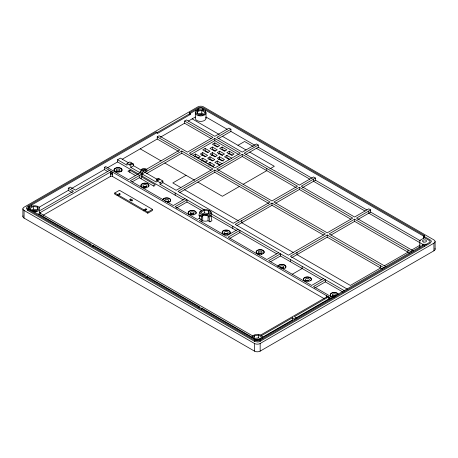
<?xml version="1.0" encoding="UTF-8"?>
<svg xmlns="http://www.w3.org/2000/svg" width="458" height="458" viewBox="0 0 458 458"><rect width="100%" height="100%" fill="white"/><g stroke="black" fill="none" stroke-linecap="round" stroke-linejoin="round"><path stroke-width="0.69" d="M201.749 210.543L186.979 202.012L186.979 199.831L175.174 206.644L197.329 219.439L199.35 218.277L199.82 215.821L200.764 215.277L202.722 216.405L202.722 220.767L201.302 221.586L201.778 216.949L202.722 216.405M197.65 111.122L196.539 113.504L199.562 115.25L203.69 114.614L204.795 112.227L201.778 110.487L197.65 111.122L197.65 113.847L201.778 113.212L204.194 114.609M254.31 335.754L253.205 338.136L256.222 339.882L260.35 339.246L261.461 336.859L258.438 335.119L254.31 335.754L254.31 338.479L258.438 337.844L260.854 339.241M424.48 235.544L423.541 236.088L202.556 108.506A2.674 1.54 0 0 0 198.778 108.506L190.282 113.412L190.282 114.506L189.337 113.956L189.337 112.868L197.839 107.962A4.008 2.313 0 0 1 200.667 107.281L203.501 107.962L424.48 235.544L424.48 236.631L430.148 239.906A4.008 2.313 0 0 1 431.322 241.538L430.148 243.175L260.161 341.313A4.008 2.313 0 0 1 257.333 341.994L254.499 341.313L27.852 210.462L26.678 208.825A4.008 2.313 0 0 1 26.816 208.23M28.797 209.26L28.797 206.644L189.337 113.956M29.707 206.117L29.707 207.211L31.791 206.157A5.341 3.086 0 0 1 39.623 208.029A5.341 3.086 0 0 1 34.459 211.911M190.282 114.506L157.226 133.587L157.226 132.494L156.287 131.95L27.852 206.1A4.008 2.313 0 0 0 26.678 207.737L27.852 209.375L254.499 340.225L257.333 340.901A4.008 2.313 0 0 0 260.161 340.225L429.203 242.631A2.674 1.54 0 0 0 429.203 240.45L423.541 237.181L424.48 236.631M195.915 111.254L197.999 110.195A5.341 3.086 0 0 1 203.341 110.195L205.293 111.323A5.341 3.086 0 0 1 200.667 115.954A5.341 3.086 0 0 1 196.041 111.323L195.915 110.16M33.354 206.444L30.331 208.19L31.442 210.571L35.569 211.212L38.592 209.466L37.482 207.085L33.354 206.444L33.354 209.169L30.938 210.566M38.987 207.302L68.299 190.379L68.299 188.198L70.189 187.11L75.393 190.11L109.536 170.387M71.408 188.587L104.344 169.569L104.344 167.388L105.764 166.575L128.423 179.656L140.228 172.843L140.228 171.206L141.745 170.336L143.635 171.424L143.635 170.336L141.745 169.242L141.745 170.336M139.003 174.315L117.563 161.937L117.563 159.756L120.397 158.119L128.664 162.893M122.257 159.229L157.226 139.037L157.226 136.856L159.115 135.768L187.448 152.125L212.947 137.4L184.614 121.044L184.614 123.225L211.098 138.516M184.614 121.044L186.503 119.956L214.836 136.312L229 128.131L230.906 129.236L230.906 131.417L255.175 145.426M107.533 167.731L117.563 161.937M160.329 137.245L184.614 123.225M188.204 121.152L195.377 117.013M39.354 210.926L73.503 191.204L68.299 188.198M127.009 163.575L129.843 161.937L133.621 164.119L133.621 165.756L130.788 167.388L130.788 164.662L129.843 164.119L129.843 165.206L127.009 163.575L127.009 165.206L117.563 159.756M111.426 173.662L110.481 174.206A1.334 0.773 0 0 1 112.37 174.206L111.426 173.662L111.426 171.481L39.657 212.918L38.661 213.96L91.108 244.24L89.888 244.944M129.843 164.119L131.732 163.025M43.075 215.306L110.481 176.387A1.334 0.773 0 0 1 112.37 176.387L324.264 298.719M130.788 164.662L132.677 163.575L132.677 164.662L133.621 164.119M138.104 174.887L129.843 170.118L127.954 171.206L135.745 175.706M141.745 169.242L143.068 168.481L144.957 169.569L144.957 172.3L157.271 179.41M143.537 169.3L144.957 168.481L146.846 169.569L146.846 171.206M145.57 169.763L179.914 149.949L157.226 136.856M144.957 170.662L146.846 169.569M130.788 167.388L156.287 182.112L156.287 179.387L158.176 178.294L162.893 181.019L162.893 182.656L176.118 190.288L212.947 169.025L181.803 151.043L130.312 180.75L173.284 205.556L185.089 198.738M132.11 181.895L139.284 177.75L154.106 186.309M183.229 199.848L142.117 176.112L141.173 176.656L155.342 184.837L153.453 185.925M146.159 173.782L181.803 153.224L211.115 170.147M114.735 193.018L117.569 194.656L119.458 193.562L120.402 194.106L117.569 195.743L114.735 194.106L114.735 193.018L119.458 190.293L152.508 209.375L152.508 210.462L147.791 213.193L144.957 211.556L144.957 210.462L147.791 212.1L152.508 209.375M214.842 138.499L189.337 153.212L214.836 167.937L240.33 153.212L214.842 138.499L214.842 140.68L239.116 154.695M230.906 129.236L216.737 137.411L242.219 152.125L256.388 143.944L258.278 145.037L258.278 147.218L312.31 178.414M190.551 154.695L214.842 140.68M218.437 138.608L230.906 131.417M193.116 155.394L195.526 154.002L200.352 156.791L197.942 158.182M205.178 148.426L202.768 149.823L207.594 152.606L210.01 151.214L205.178 148.426L205.178 150.608L208.195 152.354M214.836 142.856L212.42 144.247L217.247 147.035L219.663 145.644L214.836 142.856L214.836 145.037L217.853 146.778M194.324 156.876L195.526 156.184L199.15 158.273M202.768 152.606L200.352 154.002L205.178 156.791L207.594 155.394L202.768 152.606L202.768 154.787L205.785 156.533M212.42 147.035L210.01 148.426L214.836 151.214L217.247 149.823L212.42 147.035L212.42 149.216L215.437 150.957M157.226 179.931L159.121 178.838L159.121 179.931L157.226 181.019L157.226 179.931L156.287 179.387M201.56 155.485L202.768 154.787M130.788 199.012L129.465 199.78L131.354 200.867L132.677 200.106L130.788 199.012L130.788 200.106L132.207 200.925M157.226 181.019L160.06 182.656L162.893 181.019M200.352 159.573L202.768 158.182L207.594 160.97L205.178 162.361M212.42 152.606L210.01 154.002L214.836 156.791L217.247 155.394L212.42 152.606L212.42 154.787L216.039 156.876M222.073 147.035L219.663 148.426L224.489 151.214L226.899 149.823L222.073 147.035L222.073 149.216L225.09 150.957M160.06 182.656L160.06 184.293L162.893 182.656M201.56 161.061L202.768 160.363L206.386 162.453M211.212 155.485L212.42 154.787M210.01 156.791L207.594 158.182L212.42 160.97L214.836 159.573L210.01 156.791L210.01 158.972L213.027 160.712M219.663 151.214L217.247 152.606L222.073 155.394L224.489 154.002L219.663 151.214L219.663 153.396L222.68 155.136M208.802 159.665L210.01 158.972M218.455 154.094L219.663 153.396M186.034 175.294L172.809 182.931L180.87 187.58M237.971 145.306L244.583 141.493L253.257 146.503M207.594 163.758L210.01 162.361L214.836 165.149L212.42 166.54M219.663 156.791L217.247 158.182L222.073 160.97L224.489 159.573L219.663 156.791L219.663 158.972L223.281 161.061M229.315 151.214L226.899 152.606L231.731 155.394L234.141 154.002L229.315 151.214L229.315 153.396L232.332 155.136M208.802 165.241L210.01 164.542L213.628 166.632M218.455 159.665L219.663 158.972M228.107 154.094L229.315 153.396M222.073 163.758L217.247 160.97L214.836 162.361L219.663 165.149M231.731 158.182L226.899 155.394L224.489 156.791L229.315 159.573M144.012 209.919L145.902 208.831L146.846 209.375L144.012 211.012L118.513 196.287L118.513 195.2L144.012 209.919L144.012 211.012M214.836 170.118L178.002 191.381L233.265 223.286L270.094 202.024L214.836 170.118L214.836 172.3L268.869 203.495M242.219 154.306L216.726 169.025L271.983 200.93L297.482 186.211L242.219 154.306L242.219 156.487L296.257 187.683M258.278 145.037L244.108 153.212L299.372 185.118L313.535 176.943L315.425 178.03L315.425 180.212L366.932 209.953M179.805 192.52L214.836 172.3M217.939 170.508L242.219 156.487M245.809 154.415L258.278 147.218M176.353 208.144L186.979 202.012M239.385 186.475L222.388 196.287L197.839 182.112M243.101 184.334L266.774 170.662L266.774 168.481M269.796 168.916L274.331 166.3L249.776 152.125M201.778 210.52L199.82 211.648L198.875 215.46L199.82 216.01M204.285 210.262L201.262 212.002L202.367 214.39L206.495 215.025L209.518 213.279L208.413 210.898L204.285 210.262L204.285 212.987L202.47 214.035M236.254 230.46L211.092 215.936L211.092 213.754L211.905 213.285L210.961 211.648L209.008 210.52M208.064 220.767L208.064 216.405L209.008 216.949L210.961 215.821L211.905 220.727L209.953 221.855L208.064 220.767A5.341 3.086 0 0 1 202.722 220.767M271.983 203.112L235.154 224.374L288.506 255.175L325.335 233.912L271.983 203.112L271.983 205.293L323.491 235.028M299.372 187.299L273.873 202.024L327.224 232.819L352.717 218.1L299.372 187.299L299.372 189.48L350.88 219.222M315.425 178.03L301.261 186.211L354.606 217.012L368.776 208.831L370.665 209.924L370.665 212.106L420.467 240.856M146.108 277.399L147.327 276.695L199.774 306.975L198.554 307.679M236.958 225.513L271.983 205.293M275.693 203.152L299.372 189.48M302.486 187.683L315.425 180.212M237.988 229.281L226.183 236.099L199.287 220.567L201.302 219.405L199.35 218.277M229.842 238.349L239.877 232.555L276.735 253.835M278.579 252.719L266.774 259.531L228.073 237.187L239.877 230.374L239.877 232.555M270.432 261.781L280.468 255.988L321.613 279.746M384.113 267.85L327.224 235L290.389 256.268L347.742 289.376M411.496 252.037L354.606 219.193L329.113 233.912L386.002 266.756M370.665 209.924L356.496 218.1L413.385 250.944M291.591 257.751L327.224 237.181L382.338 269.006M330.934 235.04L354.606 221.374L409.727 253.194M357.727 219.571L370.665 212.106M292.152 274.319L302.188 268.531L302.188 266.35M323.434 278.613L311.629 285.431L268.663 260.625L280.468 253.806L280.468 255.988M314.703 288.019L325.323 281.888L343.088 292.141M424.48 237.725L419.763 240.45L419.763 247.4M260.568 335.084L327.688 296.337M261.3 335.754L292.49 317.743L294.946 319.163M384.279 265.84L407.958 252.175L407.958 249.994M411.072 250.371L420.278 245.059M261.913 337.58L292.49 319.924L292.49 317.743M295.605 318.127L328.632 299.063L329.577 299.606M24.074 210.462L254.499 343.494A4.008 2.313 0 0 0 260.161 343.494L433.926 243.175A4.008 2.313 0 0 0 433.926 239.906L203.501 106.869A4.008 2.313 0 0 0 197.839 106.869L24.074 207.193A4.008 2.313 0 0 0 24.074 210.462L24.074 218.094L254.499 351.131A4.008 2.313 0 0 0 260.161 351.131L433.926 250.807A4.008 2.313 0 0 0 434.963 248.574M143.635 170.336L144.957 169.569M140.228 171.206L142.117 172.3L143.635 171.424M208.064 216.405L210.016 215.277L210.961 215.821M368.776 211.012L368.776 213.193L422.597 244.269L426.369 244.269M204.285 212.987L208.413 213.623L208.413 210.898M33.354 209.169L37.482 209.81L37.482 207.085M206.031 117.053L227.185 129.27M256.388 148.306L309.808 179.147M365.043 211.041L313.535 181.305L313.535 179.124M189.337 112.868L190.282 113.412M192.171 118.862L219.268 134.509M222.405 136.318L246.026 149.961M229.916 159.315L226.899 157.575L226.899 155.394M220.264 164.891L217.247 163.151L217.247 160.97M157.226 139.037L178.689 151.426M140.228 148.85L161.067 160.884M164.794 163.031L194.707 180.303M184.614 189.744L238.647 220.939M293.275 252.478L241.767 222.737L241.767 220.561M133.621 165.756L141.888 170.525M160.06 184.293L204.829 210.136M211.092 213.754L344.926 291.025M199.82 215.821L201.778 216.949M332.508 297.482L313.518 286.519L325.323 279.706L325.323 281.888M104.344 167.388L331.306 298.427M104.344 169.569L107.807 171.573M296.836 318.07L294.38 316.655L328.632 296.881L328.632 299.063M68.299 190.379L72.347 192.715M253.114 336.155L39.623 212.896L39.623 211.298M29.707 207.211L29.833 207.285A5.341 3.086 0 0 0 29.301 209.627M145.438 275.607L92.997 245.328L92.997 246.421M252.255 337.277L201.663 308.068L201.663 309.156M209.008 216.949L209.953 221.855M435.1 241.538L435.1 249.175M433.926 243.175L433.926 250.807M424.48 246.45L424.48 245.356L423.541 244.812L259.222 339.681A2.674 1.54 0 0 1 255.444 339.681L28.797 208.825A2.674 1.54 0 0 1 28.797 206.644M423.541 236.088L423.541 238.544M422.597 244.269L422.597 245.631M380.569 265.8L380.569 267.982L350.353 285.431L297.002 254.631L297.002 252.45M354.606 219.193L354.606 221.374M329.577 297.425L329.577 299.063M327.224 235L327.224 237.181M326.743 295.788L326.743 297.425M290.383 259.531L290.383 261.713M260.161 340.225L260.161 341.313M260.161 343.494L260.161 351.131M258.438 335.119L258.438 337.844M254.499 340.225L254.499 341.313M254.499 343.494L254.499 351.131M232.779 226.275L232.779 228.456M210.01 162.361L210.01 164.542M206.014 112.868L206.014 118.319M205.424 110.16L205.424 112.616M203.466 109.033L203.466 110.12M202.768 158.182L202.768 160.363M202.556 108.506L202.556 110.47M201.778 110.487L201.778 113.212M198.778 108.506L198.778 110.47M197.999 110.195L197.999 111.557M197.867 109.033L197.867 110.12M195.526 154.002L195.526 156.184M195.326 112.868L195.326 118.319A5.341 3.086 0 0 0 201.365 121.376A5.341 3.086 0 0 0 205.831 117.523M181.803 151.043L181.803 153.224M175.174 193.013L175.174 195.194M147.791 212.1L147.791 213.193M147.327 276.695L147.327 277.788M145.902 208.831L145.902 209.919M142.117 172.3L142.117 176.112M141.173 174.475L141.173 178.838M139.284 175.569L139.284 177.75M129.843 170.118L129.843 172.3M119.458 193.562L119.458 194.656M117.569 194.656L117.569 195.743M112.37 172.025L112.37 176.387M110.481 172.025L110.481 176.387M40.602 212.369L40.602 214.006M31.659 204.989L31.659 206.083M27.852 209.375L27.852 210.462M22.9 208.825L22.9 216.462M24.074 218.094A4.008 2.313 0 0 1 23.037 215.861M279.947 267.249A2.004 1.156 0 0 1 282.231 265.806A2.004 1.156 0 0 1 283.525 267.609A2.004 1.156 0 0 1 280.147 267.524M334.294 297.013A4.008 2.313 0 0 1 330.304 294.9A4.008 2.313 0 0 1 333.601 292.422A4.008 2.313 0 0 1 338.164 294.099M277.88 266.619A4.008 2.313 0 0 1 281.533 264.318A4.008 2.313 0 0 1 285.832 266.218A4.008 2.313 0 0 1 282.924 268.857M116.618 171.206A2.004 1.156 0 0 1 119.452 171.206M224.752 233.637A2.004 1.156 0 0 1 227.901 233.872M280.468 267.982A2.004 1.156 0 0 1 283.616 268.222M332.88 296.063A2.004 1.156 0 0 1 335.714 296.063M114.569 171.326A4.008 2.313 0 0 1 115.737 168.275A4.008 2.313 0 0 1 121.107 168.681A4.008 2.313 0 0 1 120.872 171.807M223.332 234.233A4.008 2.313 0 0 1 223.098 231.113A4.008 2.313 0 0 1 228.468 230.706A4.008 2.313 0 0 1 229.635 233.757M331.466 296.664A4.008 2.313 0 0 1 332.29 293.023A4.008 2.313 0 0 1 338.164 294.425M251.986 337.5A5.341 3.086 0 0 1 258.026 334.443A5.341 3.086 0 0 1 262.491 338.296M255.524 339.945A1.872 1.082 0 0 1 257.087 339.155A1.872 1.082 0 0 1 258.947 339.687M32.844 211.012A1.872 1.082 0 0 1 34.705 210.485A1.872 1.082 0 0 1 36.268 211.275M198.864 115.313A1.872 1.082 0 0 1 200.667 114.511A1.872 1.082 0 0 1 202.476 115.313M203.587 215.088A1.872 1.082 0 0 1 205.39 214.292A1.872 1.082 0 0 1 207.199 215.088M278.012 266.35A4.008 2.313 0 0 1 283.416 264.81A4.008 2.313 0 0 1 285.357 268.102M165.258 201.251A2.004 1.156 0 0 1 165.985 199.345A2.004 1.156 0 0 1 168.67 200.53A2.004 1.156 0 0 1 165.67 201.434M162.664 200.106A4.008 2.313 0 0 1 166.323 197.799A4.008 2.313 0 0 1 170.616 199.699A4.008 2.313 0 0 1 167.708 202.339M165.67 201.285A2.004 1.156 0 0 1 168.407 201.703M162.802 199.831A4.008 2.313 0 0 1 167.708 198.194A4.008 2.313 0 0 1 170.542 201.028M170.141 201.589A4.008 2.313 0 0 1 169.506 202.064M143.537 186.744A2.004 1.156 0 0 1 146.371 186.744M141.482 186.864A4.008 2.313 0 0 1 144.951 183.395A4.008 2.313 0 0 1 148.421 186.864M145.988 187.946A4.008 2.313 0 0 1 143.915 187.946M190.751 214.006A2.004 1.156 0 0 1 193.585 214.006M188.702 214.126A4.008 2.313 0 0 1 191.644 210.674A4.008 2.313 0 0 1 196.041 213.571M258.426 253.503A2.004 1.156 0 0 1 261.902 253.503M305.967 280.525A2.004 1.156 0 0 1 308.801 280.525M303.912 280.645A4.008 2.313 0 0 1 307.381 277.176A4.008 2.313 0 0 1 310.85 280.645M257.333 253.864A4.008 2.313 0 0 1 257.093 250.738A4.008 2.313 0 0 1 262.463 250.331A4.008 2.313 0 0 1 263.636 253.383M262.165 254.23A4.008 2.313 0 0 1 261.203 254.459M259.125 254.459A4.008 2.313 0 0 1 258.163 254.23M225.164 233.603A2.004 1.156 0 0 0 228.17 232.601A2.004 1.156 0 0 0 225.164 231.599A2.004 1.156 0 0 0 225.164 233.603M332.88 295.845A2.004 1.156 0 0 0 336.229 295.324A2.004 1.156 0 0 0 333.779 293.91A2.004 1.156 0 0 0 332.88 295.845M117.036 171.172A2.004 1.156 0 0 0 120.042 170.17A2.004 1.156 0 0 0 117.036 169.168A2.004 1.156 0 0 0 117.036 171.172M224.162 234.273A4.008 2.313 0 0 0 230.174 232.269A4.008 2.313 0 0 0 224.162 230.265A4.008 2.313 0 0 0 224.162 234.273M116.034 171.847A4.008 2.313 0 0 0 122.046 169.844A4.008 2.313 0 0 0 116.034 167.84A4.008 2.313 0 0 0 116.034 171.847M423.484 241.996A2.004 1.156 0 0 0 426.484 240.994A2.004 1.156 0 0 0 423.484 239.992A2.004 1.156 0 0 0 423.484 241.996M202.722 215.312A5.341 3.086 0 0 0 210.732 212.644A5.341 3.086 0 0 0 202.722 209.97A5.341 3.086 0 0 0 202.722 215.312M143.949 186.709A2.004 1.156 0 0 0 146.955 185.708A2.004 1.156 0 0 0 143.949 184.706A2.004 1.156 0 0 0 143.949 186.709M142.948 187.385A4.008 2.313 0 0 0 148.959 185.381A4.008 2.313 0 0 0 142.948 183.377A4.008 2.313 0 0 0 142.948 187.385M191.169 213.972A2.004 1.156 0 0 0 194.175 212.97A2.004 1.156 0 0 0 191.169 211.968A2.004 1.156 0 0 0 191.169 213.972M190.167 214.647A4.008 2.313 0 0 0 196.179 212.644A4.008 2.313 0 0 0 190.167 210.64A4.008 2.313 0 0 0 190.167 214.647M258.163 253.904A4.008 2.313 0 0 0 264.169 251.9A4.008 2.313 0 0 0 258.163 249.896A4.008 2.313 0 0 0 258.163 253.904M305.967 280.307A2.004 1.156 0 0 0 309.316 279.786A2.004 1.156 0 0 0 306.866 278.372A2.004 1.156 0 0 0 305.967 280.307M305.377 281.166A4.008 2.313 0 0 0 311.388 279.162A4.008 2.313 0 0 0 305.377 277.159A4.008 2.313 0 0 0 305.377 281.166M259.165 253.228A2.004 1.156 0 0 0 262.165 252.226A2.004 1.156 0 0 0 259.165 251.224A2.004 1.156 0 0 0 259.165 253.228"/></g></svg>
